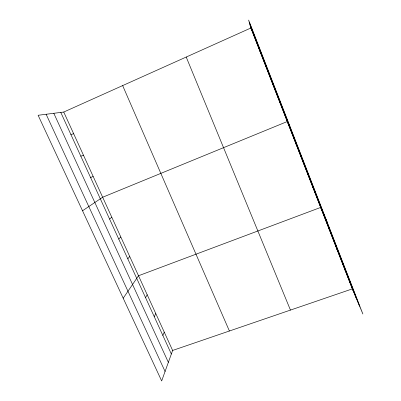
<?xml version="1.0" encoding="UTF-8"?>
<svg xmlns="http://www.w3.org/2000/svg" width="401" height="401" viewBox="0 0 401 401"><rect width="100%" height="100%" fill="white"/><g stroke="black" fill="none" stroke-linecap="round" stroke-linejoin="round"><path stroke-width="0.6" d="M63.754 112.044L172.63 350.454L161.668 380.95L38.12 115.277L63.754 112.044L250.891 27.995L248.62 20.05L362.88 314.018L352.354 288.88L250.891 27.995M162.851 335.457L164.255 332.118M154.255 316.665L155.778 313.562M145.543 297.637L147.202 294.77M123.197 298.224L138.515 275.748L320.675 207.427L327.467 222.906M127.799 258.861L129.718 256.49M118.756 239.096L120.811 236.986M109.593 219.081L111.794 217.237M82.526 210.771L102.661 197.237L287.271 121.538L289.868 126.17M90.631 177.648L93.127 176.36M80.817 156.2L83.468 155.207M172.63 350.454L352.354 288.88M70.867 134.46L73.679 133.774M295.793 143.448L296.219 144.31M304.199 165.062L304.745 166.24M46.13 114.265L165.072 371.481M53.814 113.298L168.355 362.344M60.782 112.42L171.347 354.018M312.494 186.385L313.161 187.879M122.656 85.593L229.402 331.005M328.75 228.194L329.652 230.279M336.725 248.69L337.732 251.061M344.589 268.916L345.707 271.562M186.214 57.047L290.454 310.088M249.337 22.546L359.597 306.174M250.013 24.932L356.439 298.635M250.63 27.083L353.577 291.798M260.069 51.348L260.179 51.884"/></g></svg>
